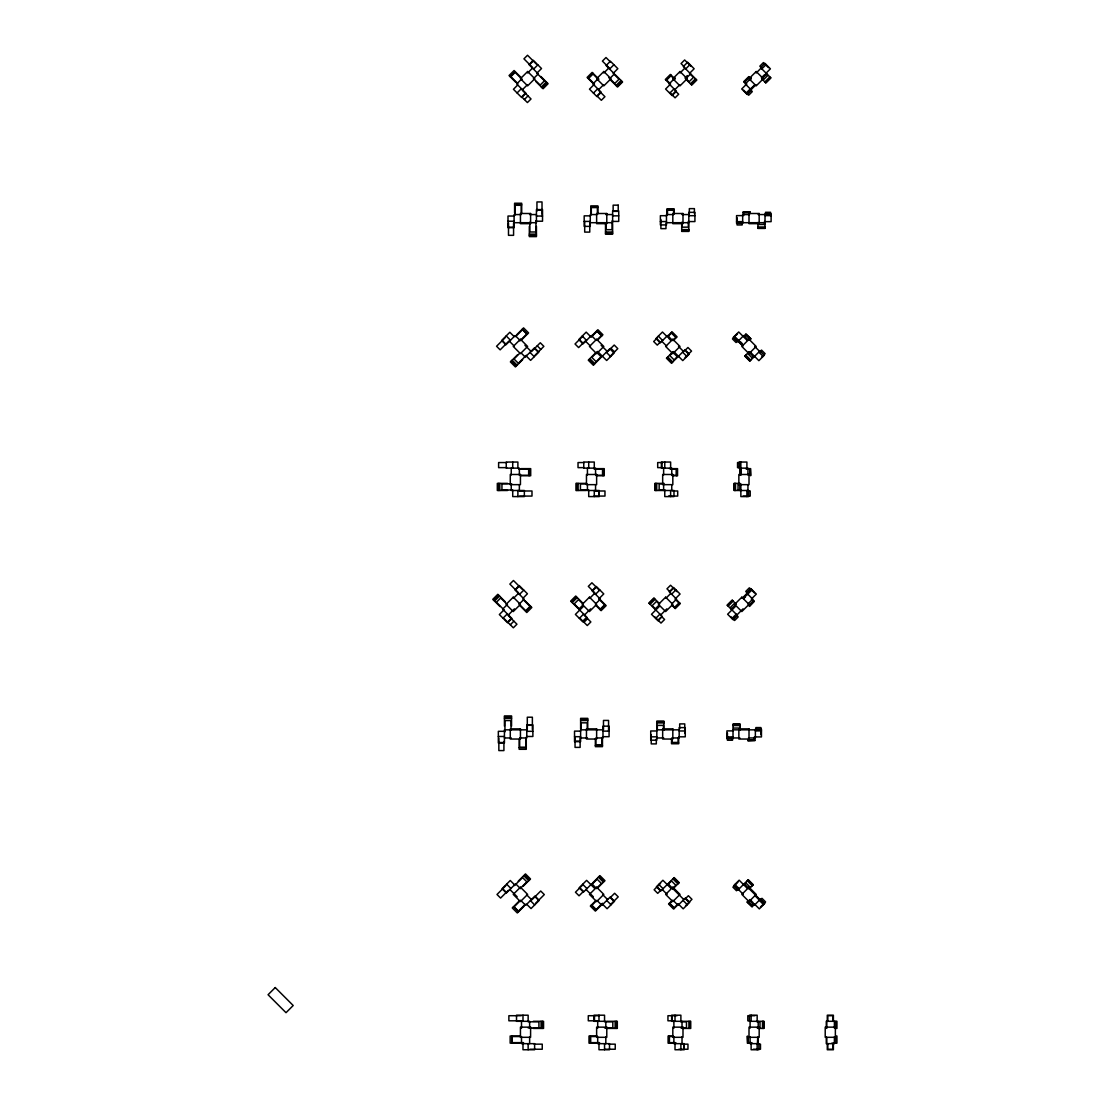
<?xml version="1.0" encoding="UTF-8"?>
<svg xmlns="http://www.w3.org/2000/svg" width="1105" height="1105" viewBox="0 0 1105 1105"><rect width="100%" height="100%" fill="white"/><g stroke="black" fill="none" stroke-linecap="round" stroke-linejoin="round"><path stroke-width="1.5" d="M510.192 76.701L515.22 71.673M529.64 64.546L533.232 60.955M521.56 79.077L516.698 83.939L525.966 93.207L521.657 97.516L513.438 89.284L517.748 84.975M527.638 72.985L532.5 68.123M533.549 69.173L537.859 64.864M517.085 92.944L521.394 88.635M537.21 72.833L541.519 68.524L533.287 60.292L528.977 64.601L538.245 73.869L533.384 78.745M522.444 89.685L527.306 84.823M525.303 93.262L521.712 96.853L527.417 102.558L531.022 98.967L522.264 90.209M524.378 99.519L527.969 95.914M541.312 86.991L546.34 81.963M542.306 87.986L547.334 82.958M587.984 78.303L593.012 73.275M597.75 79.077L592.888 83.939L601.244 92.281L596.935 96.591L589.49 89.146L593.799 84.836M603.827 72.985L608.703 68.123M609.601 69.035L613.91 64.725M593.426 93.082L597.736 88.773M613.537 72.971L617.847 68.662L610.402 61.217L606.093 65.526L614.449 73.869L609.587 78.745M598.634 89.685L603.496 84.823M600.554 92.309L596.962 95.9L601.341 100.293L604.932 96.701L598.371 90.127M616.01 85.499L621.038 80.472M616.949 86.439L621.977 81.411M665.942 80.071L670.97 75.043M675.169 77.861L669.091 83.939L676.412 91.259L672.102 95.569L665.583 89.049L669.892 84.74M680.031 72.985L684.893 68.123M685.694 68.924L690.003 64.615M669.727 93.193L674.036 88.883M687.324 75.582L685.169 77.737L689.119 81.701L693.443 77.391L689.479 73.427M689.838 73.068L694.147 68.759L687.628 62.239L683.318 66.549L696.813 80.043L691.771 85.071L685.321 78.607M674.837 89.685L679.699 84.823M685.777 78.745L690.639 73.869M672.116 94.864L675.707 91.273M690.487 83.787L695.528 78.759M691.385 84.671L696.412 79.643M744.024 81.963L749.052 76.936M749.052 77.64L744.742 81.95L746.87 84.091M751.359 77.861L745.281 83.939L751.483 90.14L747.173 94.45L741.704 88.98L746.013 84.671M756.221 72.985L761.083 68.123M761.828 68.869L766.138 64.56M745.972 93.248L750.281 88.939M764.66 74.574L761.428 77.806L763.417 79.809L767.726 75.499L765.737 73.496M766.096 73.137L770.406 68.828L764.936 63.358L760.627 67.667L770.876 77.93L765.848 82.958L761.635 78.745M754.853 84.754L750.834 88.773L755.06 84.947M751.027 89.685L755.889 84.823M761.967 78.745L766.829 73.869M747.187 93.732L750.778 90.14L752.27 91.646L748.679 95.237L743.624 90.182M505.317 337.508L496.559 346.266L500.151 349.857L508.908 341.1M764.84 81.95L769.867 76.908M765.655 82.751L770.682 77.723M516.712 334.732L523.563 327.881L528.591 332.909L521.74 339.76M515.565 336.611L522.472 329.691L526.781 334L519.875 340.92M517.61 354.664L510.372 361.901L515.4 366.929L522.637 359.691M519.847 353.158L514.005 358.987L518.328 363.296L526.325 355.285M531.519 351.528L540.276 342.771L543.867 346.362L535.124 355.119M582.694 336.321L575.028 343.987L578.619 347.578L585.194 341.003M591.106 336.528L597.888 329.746L602.916 334.774L597.308 340.381M591.203 337.163L597.045 331.32L601.355 335.63L596.672 340.299M595.733 352.744L588.288 360.175L593.316 365.202L600.761 357.771M607.64 351.611L614.2 345.036L617.792 348.628L610.126 356.293M657.13 338.075L653.677 341.528L657.268 345.119L660.721 341.666M667.296 336.528L672.033 331.79L677.061 336.832L673.359 340.533M667.489 337.053L671.453 333.088L675.763 337.412L672.655 340.52M672.904 351.763L666.439 358.227L671.467 363.255L684.962 349.76L689.271 354.07L682.752 360.589L678.442 356.28M684.492 350.948L687.945 347.495L691.537 351.086L685.114 357.509M734.839 336.569L732.463 338.931L736.054 342.522L737.56 341.031L733.969 337.439M736.027 335.381L737.532 333.876M739.342 340.685L738.734 341.293L742.753 345.312M743.61 336.417L746.041 333.972L751.069 339L745.751 334.276M493.534 600.112L498.562 595.084M494.529 601.092L499.557 596.065M748.969 351.901L744.756 356.114L749.784 361.142L760.033 350.879L764.342 355.188L758.873 360.658L754.563 356.349M515.565 589.808L519.157 586.216M754.342 355.851L752.215 357.992L747.905 353.683L749.894 351.68L754.204 355.99M507.485 604.325L502.623 609.187L511.891 618.455L507.582 622.764L499.35 614.546L503.659 610.236M513.563 598.247L518.425 593.385M759.163 352.467L761.538 350.092L765.13 353.683L761.58 357.247M519.474 594.435L523.784 590.111M503.01 618.192L507.319 613.883M523.121 598.081L527.43 593.772L519.212 585.553L514.902 589.863L524.171 599.131L519.309 603.993M508.369 614.933L514.447 608.855M507.637 622.101L511.228 618.51M510.303 624.767L513.894 621.176M525.649 611.383L530.69 606.355M571.271 601.645L576.299 596.617M572.224 602.598L577.252 597.57M592.708 590.747L596.299 587.156M582.459 605.54L578.813 609.187L587.156 617.529L582.846 621.839L575.401 614.408L579.724 610.084M589.752 598.247L594.614 593.385M583.302 606.493L580.07 609.725L574.227 603.883L578.537 599.573L583.205 604.242M595.526 594.283L599.835 589.973M579.351 618.344L583.661 614.035M599.463 598.219L603.772 593.91L596.327 586.465L592.018 590.774L600.36 599.131L595.498 603.993M584.559 614.933L590.636 608.855M582.888 621.162L585.277 618.759M583.979 622.253L587.57 618.662M600.25 609.78L605.278 604.753M649.229 603.413L654.257 598.385M650.127 604.297L655.154 599.269M669.948 591.797L673.539 588.205M655.003 609.187L658.649 605.54M665.942 598.247L670.804 593.385M655.804 609.988L651.494 614.297L658.014 620.817L662.323 616.507L648.842 603.012L653.87 597.985L659.616 603.744M659.395 606.396L656.163 609.629L652.212 605.664L656.522 601.355L659.492 604.325M671.619 594.186L675.929 589.877M655.638 618.441L659.947 614.131M675.749 598.33L680.072 594.02L673.553 587.501L669.243 591.81L676.564 599.131L671.688 603.993M660.749 614.933L666.826 608.855M658.028 620.112L660.431 617.723M674.672 608.026L679.699 602.999M727.352 605.333L732.38 600.305M728.167 606.148L733.195 601.12M734.604 603.261L730.295 607.57L732.435 609.698M731.206 609.187L734.853 605.54M742.146 598.247L747.008 593.385M750.848 589.324L747.256 592.915L745.764 591.424L749.356 587.832L754.411 592.888M742.974 598.109L746.994 594.089L747.602 594.697M743.168 598.316L747.187 594.297M731.938 609.932L727.629 614.242L733.098 619.698L737.408 615.388L727.145 605.139L732.173 600.112L736.386 604.325M732.297 609.573L735.529 606.327M747.74 594.117L752.049 589.808M743.582 598.73L745.599 596.714M731.897 618.51L736.206 614.2M752.008 598.385L756.317 594.076L750.848 588.606L746.538 592.915L752.754 599.131L747.892 603.993M736.952 614.933L743.03 608.855M733.098 618.993L735.502 616.59M748.983 605.416L753.292 601.106L751.289 599.103M754.011 601.106L749.273 606.438L754.314 601.41L751.87 598.965M505.759 885.727L497.001 894.484L500.593 898.075L508.328 890.34M518.231 881.155L525.469 873.917L530.497 878.945L523.259 886.182M514.543 885.561L522.555 877.55L526.864 881.859L520.331 888.392M519.129 901.086L512.278 907.937L517.306 912.965L524.157 906.114M520.607 900.326L514.087 906.86L518.397 911.169L525.317 904.249M531.961 899.76L540.718 891.003L544.309 894.594L535.552 903.351M583.122 884.553L575.456 892.218L579.048 895.81L583.44 891.431L579.849 887.826M592.501 883.075L599.932 875.643L604.96 880.671L597.529 888.102M596.755 888.158L601.438 883.489L597.128 879.179L591.286 885.022L594.518 888.254M595.94 900.465L590.346 906.072L595.374 911.1L602.515 903.945M596.576 900.547L591.907 905.23L596.217 909.539L602.487 903.255M610.568 904.525L618.22 896.859L614.629 893.268L610.25 897.647L613.841 901.252M660.541 883.337L654.119 889.76L657.71 893.351L661.163 889.898M672.724 888.379L675.832 885.271L671.522 880.961L667.572 884.925L670.804 888.158M672.738 889.083L679.202 882.619L674.174 877.591L660.693 891.086L656.384 886.776L662.903 880.257L667.213 884.566M672.282 900.326L668.58 904.028L673.608 909.056L678.346 904.318M672.848 900.478L669.879 903.448L674.188 907.758L678.152 903.793M684.92 899.18L688.374 895.727L691.965 899.318L685.542 905.741M737.96 882.108L732.905 887.163L736.496 890.754L738.858 888.379M743.693 884.995L745.82 882.867L750.129 887.177M749.066 888.959L753.279 884.746L748.251 879.718L738.002 889.967L733.679 885.658L739.148 880.188L743.458 884.497M754.287 903.862L752.284 905.851L747.975 901.542L749.964 899.553L753.209 902.785M754.425 904.442L751.98 906.874L746.952 901.846L752.284 906.57M758.693 900.174L759.301 899.553L755.281 895.533M760.502 906.97L765.558 901.915L761.967 898.324L760.475 899.815L764.066 903.42M514.599 204.853L521.698 204.853M590.788 207.118L597.902 207.118M666.978 209.619L674.091 209.619M536.947 210.019L542.016 210.019M743.168 212.284L750.281 211.856L743.168 211.856L743.168 215.295M749.784 212.782L743.679 212.782L743.679 215.613M520.966 214.563L514.087 214.563L514.087 227.671L507.996 227.671L507.996 216.041L514.087 216.041M529.557 214.563L536.436 214.563M597.156 214.563L590.277 214.563L590.277 226.373L584.186 226.373L584.186 215.848L590.277 215.848M605.747 214.563L612.626 214.563M673.346 214.563L666.467 214.563L666.467 224.923L660.376 224.923L660.376 215.696L666.467 215.696M681.951 214.563L688.829 214.563M749.549 214.563L742.67 214.563L742.67 223.348L736.565 223.348L736.565 215.613L742.67 215.613M758.141 214.563L765.019 214.563M765.53 214.425L770.599 214.425M688.829 215.696L694.921 215.696M765.019 215.613L771.11 215.613M612.626 215.848L618.731 215.848M536.436 216.041L542.527 216.041M507.996 221.221L514.087 221.221M536.436 221.221L542.527 221.221L542.527 209.591L536.436 209.591L536.436 222.699L514.087 222.699M584.186 221.414L590.277 221.414M612.626 221.414L618.731 221.414L618.731 210.889L612.626 210.889L612.626 222.699L590.277 222.699M660.376 221.566L666.467 221.566M688.829 221.566L694.921 221.566L694.921 212.34L688.829 212.34L688.829 231.415L681.716 231.415L681.716 222.285M736.565 221.649L742.67 221.649M765.019 221.649L771.11 221.649L771.11 213.914L765.019 213.914L765.019 228.417L757.906 228.417L757.906 222.464M666.467 222.699L688.829 222.699M742.67 222.699L765.019 222.699M737.076 222.837L742.159 222.837L742.159 224.964L737.076 224.964L737.076 217.809M758.417 224.481L764.508 224.481L764.508 221.456M757.906 226.995L765.019 226.995M508.493 227.243L513.576 227.243M757.906 228.141L765.019 228.141M681.716 229.605L688.829 229.605M681.716 230.862L688.829 230.862M605.512 232.009L612.626 232.009M605.512 233.348L612.626 233.348M529.323 234.136L536.436 234.136M529.323 235.531L536.436 235.531M506.684 462.553L498.617 462.553L498.617 467.636L506.684 467.636M584.213 462.553L578.026 462.553L578.026 467.636L584.213 467.636M662.572 462.553L657.696 462.553L657.696 467.636L662.572 467.636M521.008 468.644L530.704 468.644L530.704 475.758L521.008 475.758M594.145 468.644L604.255 468.644L604.255 475.758L596.327 475.758M669.409 468.644L677.545 468.644L677.545 475.758L672.31 475.758M741.179 468.644L740.309 468.644L740.309 474.335M745.626 468.644L750.654 468.644L750.654 475.758L750.24 468.644M518.867 469.155L528.66 469.155L528.66 475.247L519.433 475.247M594.283 469.155L602.543 469.155L602.543 475.247L595.94 475.247M670.625 469.155L676.219 469.155L676.219 475.247L671.826 475.247M746.897 469.155L749.729 469.155L749.729 475.247M507.554 483.382L497.319 483.382L497.319 490.496L507.554 490.496M586.465 483.382L575.954 483.382L575.954 490.496L586.465 490.496M664.05 483.382L654.906 483.382L654.906 490.496L673.981 490.496L673.981 496.587L664.768 496.587L664.768 490.496M740.046 483.382L734.093 483.382L734.093 490.496L748.596 490.496L748.596 496.587L740.861 496.587L740.861 490.496M511.739 483.88L501.946 483.88L501.946 489.985L512.72 489.985M587.045 483.88L580.429 483.88L580.429 489.985L588.703 489.985M663.553 483.88L659.16 483.88L659.16 489.985L665.017 489.985M741.054 489.985L738.043 489.985L738.043 483.88M519.612 490.993L531.988 490.993L531.988 496.076L519.612 496.076M595.678 490.993L604.974 490.993L604.974 496.076L594.131 496.076M672.807 490.993L677.697 490.993L677.697 496.076L668.608 496.076M746.87 490.993L750.212 490.993L750.212 496.076L743.071 496.076M504.433 716.993L511.546 716.993M504.433 718.402L511.546 718.402M580.622 719.175L587.736 719.175M580.622 720.515L587.736 720.515M656.826 721.676L663.939 721.676M656.826 722.932L663.939 722.932M733.016 724.397L740.129 724.397M527.292 725.294L532.375 725.294M733.016 725.543L740.129 725.543M733.527 728.057L739.618 728.057M526.781 729.839L504.433 729.839L504.433 742.947L498.341 742.947L498.341 731.317L504.433 731.317M602.985 729.839L580.622 729.839L580.622 741.648L574.531 741.648L574.531 731.123L580.622 731.123M656.826 729.839L679.174 729.839M733.016 729.839L755.364 729.839M760.958 729.687L755.875 729.687L755.875 727.573L760.958 727.573L760.958 734.715M656.826 730.971L650.721 730.971L650.721 740.198L656.826 740.198L656.826 721.109L663.939 721.109L663.939 730.253M679.174 730.971L685.266 730.971M733.016 730.888L726.924 730.888L726.924 738.623L733.016 738.623L733.016 724.107L740.129 724.107L740.129 730.073M755.364 730.888L761.456 730.888M602.985 731.123L609.076 731.123M526.781 731.317L532.886 731.317M498.341 736.483L504.433 736.483M526.781 736.483L532.886 736.483L532.886 724.852L526.781 724.852L526.781 737.96L519.903 737.96M574.531 736.69L580.622 736.69M602.985 736.69L609.076 736.69L609.076 726.165L602.985 726.165L602.985 737.96L596.106 737.96M650.721 736.828L656.826 736.828M679.174 736.828L685.266 736.828L685.266 727.615L679.174 727.615L679.174 737.96L672.296 737.96M726.924 736.924L733.016 736.924M755.364 736.924L761.456 736.924L761.456 729.189L755.364 729.189L755.364 737.96L748.486 737.96M504.433 737.96L511.311 737.96M580.622 737.96L587.501 737.96M656.826 737.96L663.704 737.96M727.422 738.112L732.505 738.112M733.016 737.96L739.894 737.96M748.251 739.742L754.356 739.742L754.356 736.924M754.853 740.253L747.74 740.682L754.853 740.682L754.853 737.228M575.042 741.179L580.125 741.179M498.852 742.519L503.921 742.519M671.55 742.919L678.663 742.919M595.36 745.419L602.474 745.419M519.17 747.684L526.27 747.684M521.256 1015.716L508.88 1015.716L508.88 1020.799L521.256 1020.799M599.117 1015.716L588.288 1015.716L588.288 1020.799L599.117 1020.799M677.034 1015.716L667.945 1015.716L667.945 1020.799L675.404 1020.799M754.964 1015.716L747.809 1015.716L747.809 1020.799L751.165 1020.799M533.314 1021.31L543.549 1021.31L543.549 1028.41L533.314 1028.41M606.783 1021.31L617.308 1021.31L617.308 1028.41L606.783 1028.41M528.149 1021.807L538.922 1021.807L538.922 1027.912L528.149 1027.912M604.559 1021.807L612.819 1021.807L612.819 1027.912L604.559 1027.912M680.625 1021.807L686.481 1021.807L686.481 1027.912L680.887 1027.912M756.98 1021.807L759.991 1021.807L759.991 1027.912L757.16 1027.912M682.6 1028.41L690.736 1028.41L690.736 1021.31L671.66 1021.31L671.66 1015.205L680.887 1015.205L680.887 1021.31M757.975 1028.41L763.942 1028.41L763.942 1021.31L749.425 1021.31L749.425 1015.205L757.16 1015.205L757.16 1021.31M519.861 1036.034L510.165 1036.034L510.165 1043.148L519.861 1043.148M596.935 1036.034L589.006 1036.034L589.006 1043.148L599.117 1043.148M673.332 1036.034L668.097 1036.034L668.097 1043.148L676.26 1043.148M521.436 1036.545L512.209 1036.545L512.209 1042.637L523.535 1042.637M597.322 1036.545L590.705 1036.545L590.705 1042.637L599.587 1042.637M673.815 1036.545L669.423 1036.545L669.423 1042.637L675.279 1042.637M751.317 1042.637L748.306 1042.637L748.306 1036.545M752.408 1043.148L747.367 1043.148L747.367 1036.034L747.795 1043.148M757.436 1043.148L757.712 1037.457M831.858 1043.148L836.941 1043.148L836.941 1036.034L835.933 1036.034L835.933 1043.148M534.185 1044.156L542.251 1044.156L542.251 1049.239L529.875 1049.239M609.035 1044.156L615.236 1044.156L615.236 1049.239L604.394 1049.239M683.07 1044.156L687.959 1044.156L687.959 1049.239L678.871 1049.239M758.361 1044.156L760.475 1044.156L760.475 1049.239L753.334 1049.239M768.486 67.626L763.431 62.571L759.839 66.162L762.215 68.538M751.193 79.063L748.748 76.632L743.72 81.66L746.151 84.091M691.067 66.397L684.644 59.974L681.053 63.565L684.506 67.018M675.114 79.187L670.376 74.449L665.348 79.477L670.086 84.215M674.064 78.856L670.956 75.748L666.647 80.057L670.611 84.021M675.224 90.79L678.677 94.243L675.086 97.834L669.644 92.392M610.374 61.908L605.996 57.515L602.405 61.107L608.966 67.681M615.126 74.56L622.571 81.991L617.543 87.033L610.098 79.588M613.192 73.344L619.035 79.187L614.725 83.497L608.883 77.654M598.924 79.187L592.142 72.405L587.114 77.433L593.896 84.215M597.653 78.635L592.984 73.966L588.675 78.275L594.518 84.118M536.284 64.007L527.527 55.25L523.936 58.841L532.693 67.598M540.856 76.48L548.094 83.718L543.066 88.745L535.828 81.508M536.85 73.192L544.461 80.803L540.152 85.113L533.618 78.593M520.925 77.378L514.074 70.527L509.046 75.554L515.897 82.419M522.085 79.256L515.165 72.336L510.855 76.646L517.762 83.566M750.06 339.304L745.751 334.995L743.748 336.997L746.98 340.23M748.638 340.395L743.776 335.533L737.56 341.749L733.25 337.426L738.72 331.97L743.03 336.279M754.715 346.473L759.577 351.335M758.831 352.081L763.141 356.39M740.35 341.68L742.367 343.696M734.452 336.238L738.762 340.547M738.927 341.086L742.961 345.119M738.03 341.279L742.892 346.141M748.969 352.219L753.831 357.081M745.764 355.092L750.792 360.12M744.95 355.907L749.977 360.934M671.439 332.384L676.467 337.426M686.164 351.666L688.567 354.056M672.434 340.395L667.572 335.533L660.251 342.854L655.942 338.544L662.461 332.025L666.771 336.334M678.525 346.473L683.387 351.335M668.566 338.13L670.721 340.285M682.586 352.136L686.896 356.445M658.318 336.169L662.627 340.478M661.826 341.279L666.688 346.141M672.765 352.219L677.641 357.081M656.646 338.558L660.238 342.149M667.724 356.943L672.752 361.97M666.84 357.827L671.868 362.854M597.004 330.63L602.045 335.658M610.927 348.324L614.518 351.915M596.244 340.395L591.382 335.533L583.039 343.89L578.73 339.567L586.175 332.135L590.484 336.445M601.106 345.257L607.184 351.335M606.286 352.246L610.595 356.556M582.238 336.072L586.548 340.381M602.349 356.183L606.659 360.492L614.104 353.048L609.794 348.738L601.438 357.081L596.576 352.219M585.636 341.279L590.498 346.141M579.407 339.608L583.012 343.199M589.821 358.642L594.849 363.669M588.868 359.595L593.91 364.622M522.416 329.028L527.444 334.055M537.237 345.81L540.828 349.415M534.571 348.476L538.163 352.067M520.054 340.395L515.192 335.533L505.924 344.801L501.615 340.492L509.833 332.274L514.143 336.583M524.916 345.257L530.994 351.335M529.944 352.385L534.254 356.694M506.173 335.92L510.496 340.23M526.298 356.045L530.607 360.354L538.826 352.122L534.516 347.813L525.248 357.081L521.601 353.434M509.446 341.279L514.308 346.141M502.278 340.547L505.869 344.138M512.126 360.147L517.154 365.175M511.145 361.142L516.173 366.169M736.69 615.402L738.195 616.894L734.604 620.485L730.736 616.618M676.992 591.658L670.569 585.236L666.964 588.827L670.417 592.28M675.556 598.855L680.293 603.592L675.266 608.62L671.564 604.918M675.031 599.048L678.995 603.012L674.685 607.322L671.716 604.352M661.135 616.038L664.588 619.491L660.997 623.082L654.574 616.659M599.573 590.443L591.907 582.777L588.316 586.368L594.891 592.943M599.366 598.855L606.148 605.637L601.12 610.664L595.512 605.057M598.744 598.938L604.587 604.78L600.277 609.104L595.595 604.421M583.164 603.468L575.719 596.037L570.691 601.065L578.136 608.51M584.283 615.375L590.857 621.949L587.266 625.541L579.6 617.875M522.209 589.255L513.452 580.498L509.861 584.089L518.618 592.846M524.972 600.65L531.823 607.501L526.795 612.529L519.944 605.678M523.107 599.504L530.013 606.41L525.704 610.72L518.798 603.813M505.04 601.548L497.803 594.31L492.775 599.338L500.013 606.576M507.25 604.476L500.717 597.943L496.407 602.253L504.419 610.264M508.176 615.457L516.933 624.215L513.342 627.806L504.584 619.062M748.057 879.912L753.085 884.939M747.242 880.726L752.27 885.754M744.204 883.765L760.005 899.567M755.074 895.741L759.094 899.76M743.817 884.856L747.049 888.089M759.273 900.313L763.583 904.622M734.88 884.456L739.19 888.765M755.005 904.581L759.315 908.89L764.77 903.42L760.461 899.111L754.259 905.313L749.397 900.451M738.458 889.511L743.32 894.373M734.397 885.658L737.988 889.263M673.788 877.992L678.815 883.019M672.89 878.876L677.918 883.903M685.404 898.697L688.995 902.288M668.014 883.765L683.815 899.567M683.014 900.368L687.324 904.677M658.76 884.401L663.069 888.71M678.871 904.512L683.18 908.821L689.7 902.302L685.39 897.992L678.069 905.313L673.207 900.451M662.268 889.511L667.13 894.373M657.088 886.79L660.68 890.381M669.174 903.434L674.202 908.462M599.352 876.224L604.38 881.251M598.399 877.177L603.427 882.204M596.672 888.627L591.81 883.765L583.468 892.108L579.158 887.798L586.603 880.354L590.913 884.663M602.75 894.705L607.626 899.567M606.714 900.478L611.024 904.788M582.667 884.29L586.976 888.6M602.778 904.415L607.087 908.724L614.532 901.279L610.222 896.97L601.866 905.313L597.004 900.451M586.064 889.511L593.357 896.804M591.216 905.188L596.244 910.216M524.709 874.677L529.737 879.718M523.715 875.671L528.743 880.699M535 896.708L538.591 900.299M520.483 888.627L515.621 883.765L506.352 893.033L502.043 888.724L510.261 880.505L514.571 884.815M526.56 894.705L531.422 899.567M530.386 900.616L534.696 904.926M506.615 884.152L510.924 888.461M526.726 904.263L531.035 908.572L539.254 900.354L534.944 896.045L525.676 905.313L520.814 900.451M509.875 889.511L517.168 896.804M502.706 888.779L506.297 892.37M513.424 906.804L518.452 911.832M835.933 1021.31L835.933 1028.41L836.941 1028.41L836.941 1021.31L826.278 1021.31L826.278 1028.175M834.399 1021.31L834.399 1028.175M834.399 1036.78L834.399 1043.659L826.278 1043.659L826.278 1036.78M833.391 1021.31L833.391 1015.205L827.286 1015.205L827.286 1021.31M833.391 1043.659L833.391 1049.75L827.286 1049.75L827.286 1043.659M832.88 1020.799L832.88 1015.716L827.797 1015.716L827.797 1020.799M832.88 1044.156L832.88 1049.239L827.797 1049.239L827.797 1044.156M826.789 1021.31L826.789 1028.41M826.789 1037.457L826.789 1043.148M770.599 215.655L770.599 212.298L765.53 212.298L765.53 215.655M763.652 1021.31L763.652 1028.41M762.505 1021.31L762.505 1028.41M758.21 1021.31L758.21 1028.175M758.21 1036.78L758.21 1043.659M757.16 1043.659L757.16 1049.75M751.124 1015.205L751.124 1021.31M751.124 1043.659L751.124 1049.75L758.859 1049.75L758.859 1043.659L750.088 1043.659L750.088 1036.78M750.088 1021.31L750.088 1028.175M748.099 490.993L748.099 496.076M747.947 475.012L747.947 468.133L739.176 468.133L739.176 462.042L746.897 462.042L746.897 468.133M747.947 485.33L747.947 490.496M746.897 490.496L746.897 496.587M740.861 462.042L740.861 468.133M740.861 469.155L740.861 475.247M740.861 483.88L740.861 489.985M740.599 468.644L740.599 474.335M739.825 468.133L739.825 475.012M739.825 485.33L739.825 490.496M735.529 483.382L735.529 490.496M734.383 483.382L734.383 490.496M732.505 736.883L732.505 740.24L727.422 740.24L727.422 733.085M694.41 213.514L694.41 208.624L689.327 208.624L689.327 213.514M690.183 1021.31L690.183 1028.41M688.926 1021.31L688.926 1028.41M688.318 221.304L688.318 227.16L682.213 227.16L682.213 222.768M684.755 732.988L684.755 723.899L679.686 723.899L679.686 728.789M683.76 1044.156L683.76 1049.239M682.02 1021.31L682.02 1028.175M682.02 1036.78L682.02 1043.659M680.887 1043.659L680.887 1049.75M678.663 737.063L678.663 743.762L671.55 743.762L671.55 738.527M678.152 738.043L678.152 742.436L672.061 742.436L672.061 738.043M676.716 468.644L676.716 475.758M675.017 1015.205L675.017 1021.31M675.017 1043.659L675.017 1049.75L684.244 1049.75L684.244 1043.659L673.884 1043.659L673.884 1036.78M674.091 214.011L674.091 208.776L666.978 208.776L666.978 215.475M673.884 1021.31L673.884 1028.175M673.58 214.494L673.58 210.102L667.489 210.102L667.489 214.494M672.144 1015.716L672.144 1020.799M671.757 475.012L671.757 468.133L661.398 468.133L661.398 462.042L670.625 462.042L670.625 468.133M671.757 485.33L671.757 490.496M670.625 490.496L670.625 496.587M668.939 1036.034L668.939 1043.148M665.97 223.749L665.97 228.638L660.887 228.638L660.887 219.55M664.768 462.042L664.768 468.133M663.622 468.133L663.622 475.012M663.622 485.33L663.622 490.496M663.428 729.77L663.428 725.377L657.323 725.377L657.323 729.77M661.895 462.553L661.895 467.636M656.715 483.382L656.715 490.496M656.315 739.024L656.315 743.9L651.232 743.9L651.232 734.825M655.458 483.382L655.458 490.496M616.48 1021.31L616.48 1028.41M615.14 1021.31L615.14 1028.41M612.626 223.666L612.626 234.177L605.512 234.177L605.512 223.666M612.115 220.82L612.115 229.688L606.023 229.688L606.023 223.086M608.565 731.261L608.565 720.432L603.482 720.432L603.482 729.714M605.816 1028.175L605.816 1021.31L594.02 1021.31L594.02 1015.205L604.546 1015.205L604.546 1021.31M605.816 1036.78L605.816 1043.659M604.546 1043.659L604.546 1049.75M603.012 468.644L603.012 475.758M602.474 737.063L602.474 746.649L595.36 746.649L595.36 738.734M601.963 738.333L601.963 744.95L595.871 744.95L595.871 738.333M598.979 1015.205L598.979 1021.31M598.979 1043.659L598.979 1049.75L609.504 1049.75L609.504 1043.659L597.695 1043.659L597.695 1036.78M598.772 490.993L598.772 496.076M597.902 213.804L597.902 205.875L590.788 205.875L590.788 215.475M597.695 1021.31L597.695 1028.175M597.391 214.19L597.391 207.588L591.299 207.588L591.299 214.19M595.567 475.012L595.567 468.133L583.758 468.133L583.758 462.042L594.283 462.042L594.283 468.133M595.567 485.33L595.567 490.496M594.476 1015.716L594.476 1020.799M594.283 490.496L594.283 496.587M590.25 1036.034L590.25 1043.148M589.766 222.809L589.766 232.105L584.697 232.105L584.697 221.262M588.716 462.042L588.716 468.133M588.716 490.496L588.716 496.587L599.241 496.587L599.241 490.496L587.432 490.496L587.432 485.33M587.736 728.872L587.736 718.347L580.622 718.347L580.622 728.872M587.432 468.133L587.432 475.012M587.225 729.452L587.225 722.836L581.133 722.836L581.133 729.452M580.125 738.085L580.125 747.381L575.042 747.381L575.042 736.538M578.122 483.382L578.122 490.496M576.769 483.382L576.769 490.496M542.472 1021.31L542.472 1028.41M542.016 214.329L542.016 201.939L536.947 201.939L536.947 211.096M541.077 1021.31L541.077 1028.41M536.436 226.387L536.436 236.608L529.323 236.608L529.323 226.387M535.925 220.655L535.925 231.981L529.834 231.981L529.834 222.202M532.375 729.59L532.375 717.214L527.292 717.214L527.292 729.59M529.627 1028.175L529.627 1021.31L516.518 1021.31L516.518 1015.205L528.149 1015.205L528.149 1021.31M529.627 1036.78L529.627 1043.659M529.088 468.644L529.088 475.758M528.149 1043.659L528.149 1049.75M526.27 739.604L526.27 749.301L519.17 749.301L519.17 739.604M525.773 737.477L525.773 747.256L519.668 747.256L519.668 738.03M522.983 1015.205L522.983 1021.31M522.983 1043.659L522.983 1049.75L534.613 1049.75L534.613 1043.659L521.505 1043.659L521.505 1036.78M521.698 212.92L521.698 203.237L514.599 203.237L514.599 212.92M521.505 1021.31L521.505 1028.175M521.201 214.508L521.201 205.281L515.096 205.281L515.096 215.061M519.364 475.012L519.364 468.133L506.256 468.133L506.256 462.042L517.886 462.042L517.886 468.133M519.364 485.33L519.364 490.496M517.886 490.496L517.886 496.587M513.576 222.934L513.576 235.324L508.493 235.324L508.493 222.934M512.72 462.042L512.72 468.133M512.72 490.496L512.72 496.587L524.35 496.587L524.35 490.496L511.242 490.496L511.242 485.33M511.781 1036.034L511.781 1043.148M511.546 726.151L511.546 715.916L504.433 715.916L504.433 726.151M511.242 468.133L511.242 475.012M511.035 730.336L511.035 720.557L504.944 720.557L504.944 731.869M503.921 741.441L503.921 750.585L498.852 750.585L498.852 738.209M499.805 483.382L499.805 490.496M498.396 483.382L498.396 490.496M527.624 71.507L520.441 78.69L527.624 85.872L534.806 78.69L527.624 71.507M603.813 71.507L596.631 78.69L603.813 85.872L610.996 78.69L603.813 71.507M680.003 71.507L672.821 78.69L680.003 85.872L687.186 78.69L680.003 71.507M756.193 71.507L749.01 78.69L756.193 85.872L763.389 78.69L756.193 71.507M520.441 339.276L513.245 346.459L520.441 353.641L527.624 346.459L520.441 339.276M596.631 339.276L589.448 346.459L596.631 353.641L603.813 346.459L596.631 339.276M597.667 351.528L591.824 357.371L596.134 361.68L601.976 355.838L597.667 351.528M672.821 339.276L665.638 346.459L672.821 353.641L680.003 346.459L672.821 339.276M673.774 351.611L669.81 355.575L674.119 359.885L678.083 355.921L673.774 351.611M749.01 339.276L741.828 346.459L749.01 353.641L756.193 346.459L749.01 339.276M513.245 597.183L506.062 604.38L513.245 611.562L520.441 604.38L513.245 597.183M589.448 597.183L582.266 604.38L589.448 611.562L596.631 604.38L589.448 597.183M275.242 987.552L268.059 994.735L286.015 1012.691L293.198 1005.509L275.242 987.552M665.638 597.183L658.456 604.38L665.638 611.562L672.821 604.38L665.638 597.183M741.828 597.183L734.645 604.38L741.828 611.562L749.01 604.38L741.828 597.183M520.441 887.218L513.245 894.401L520.441 901.583L527.624 894.401L520.441 887.218M596.631 887.218L589.448 894.401L596.631 901.583L603.813 894.401L596.631 887.218M672.821 887.218L665.638 894.401L672.821 901.583L680.003 894.401L672.821 887.218M749.01 887.218L741.828 894.401L749.01 901.583L756.193 894.401L749.01 887.218M618.22 205.157L613.137 205.157L613.137 211.359L618.22 211.359L618.22 205.157M530.593 213.5L520.441 213.5L520.441 223.666L530.593 223.666L530.593 213.5M606.783 213.5L596.631 213.5L596.631 223.666L606.783 223.666L606.783 213.5M682.987 213.5L672.821 213.5L672.821 223.666L682.987 223.666L682.987 213.5M759.176 213.5L749.01 213.5L749.01 223.666L759.176 223.666L759.176 213.5M739.673 462.553L737.546 462.553L737.546 467.636L739.673 467.636L739.673 462.553M520.441 474.487L510.275 474.487L510.275 484.653L520.441 484.653L520.441 474.487M596.631 474.487L586.465 474.487L586.465 484.653L596.631 484.653L596.631 474.487M672.821 474.487L662.668 474.487L662.668 484.653L672.821 484.653L672.821 474.487M749.01 474.487L738.858 474.487L738.858 484.653L749.01 484.653L749.01 474.487M520.441 728.872L510.275 728.872L510.275 739.038L520.441 739.038L520.441 728.872M596.631 728.872L586.465 728.872L586.465 739.038L596.631 739.038L596.631 728.872M672.821 728.872L662.668 728.872L662.668 739.038L672.821 739.038L672.821 728.872M749.01 728.872L738.858 728.872L738.858 739.038L749.01 739.038L749.01 728.872M530.593 1027.153L520.441 1027.153L520.441 1037.305L530.593 1037.305L530.593 1027.153M606.783 1027.153L596.631 1027.153L596.631 1037.305L606.783 1037.305L606.783 1027.153M682.987 1027.153L672.821 1027.153L672.821 1037.305L682.987 1037.305L682.987 1027.153M759.176 1027.153L749.01 1027.153L749.01 1037.305L759.176 1037.305L759.176 1027.153M835.366 1027.153L825.214 1027.153L825.214 1037.305L835.366 1037.305L835.366 1027.153"/></g></svg>
